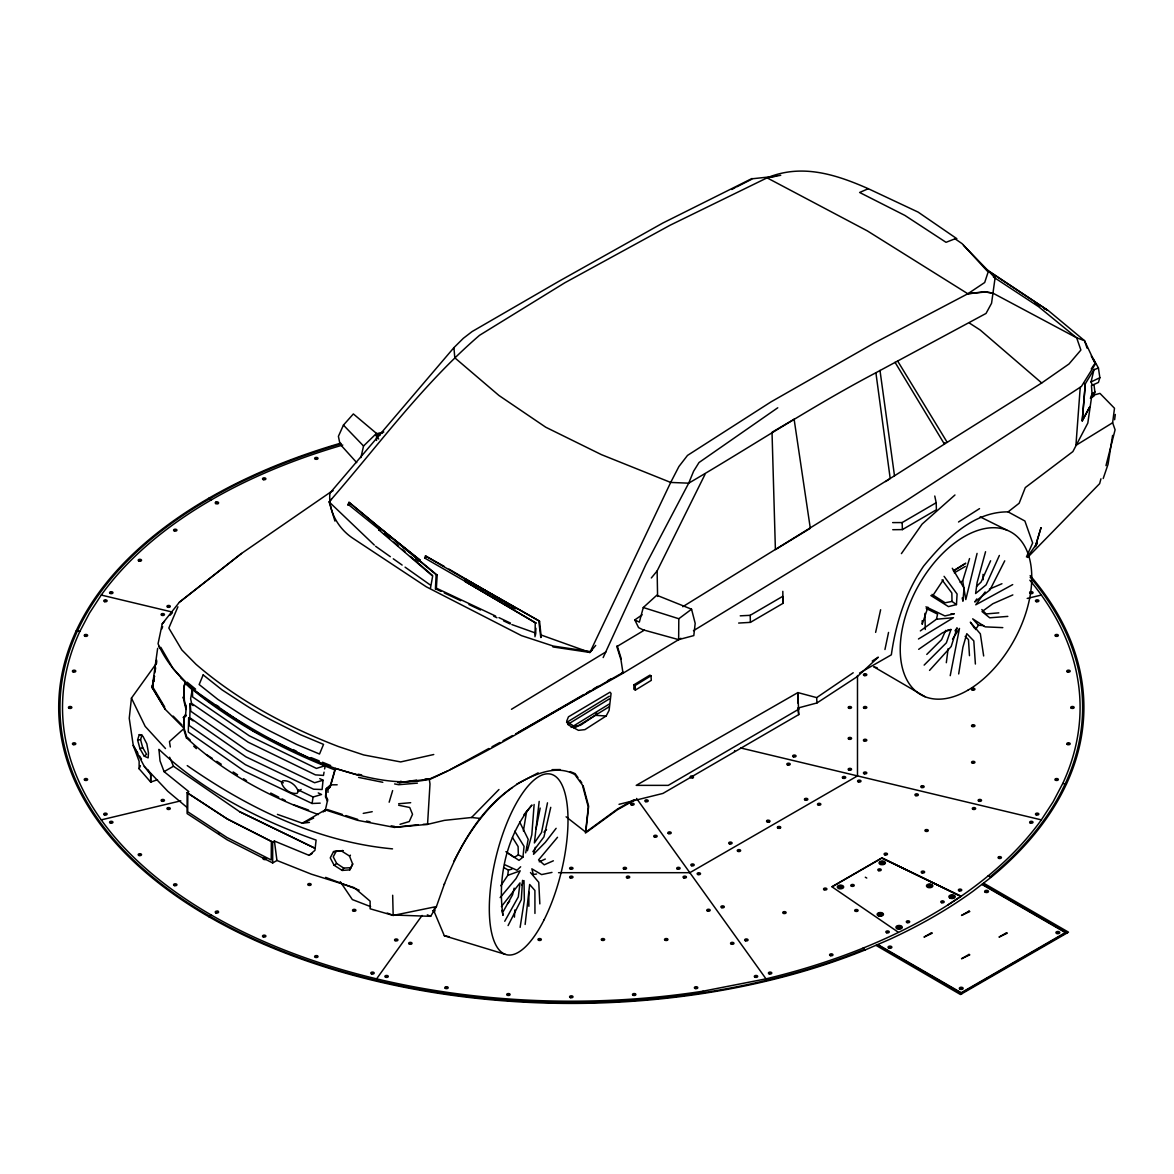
<?xml version="1.0" encoding="UTF-8"?>
<svg xmlns="http://www.w3.org/2000/svg" width="1174" height="1174" viewBox="0 0 1174 1174"><rect width="100%" height="100%" fill="white"/><g stroke="black" fill="none" stroke-linecap="round" stroke-linejoin="round"><path stroke-width="1.5" d="M157.492 779.712L150.698 782.089L139.134 768.779L139.134 761.295L133.264 745.49L129.243 718.268L131.444 698.134L156.67 663.017M150.698 782.075L150.698 774.458L147.939 769.909M528.858 906.284L528.872 892.108M922.206 620.65L922.192 624.319L927.93 607.193M535.006 636.748L535.256 622.734L464.743 581.262L465.506 579.12L539.556 621.178L541.229 637.277M738.651 623.056L750.406 622.367L782.955 603.377L782.823 591.344M797.718 702.933L797.894 692.587L816.678 697.62L853.204 672.761M193.123 720.865L188.691 717.813L188.28 732.004L244.339 771.113L312.079 803.486L320.194 803.148M434.365 908.192L434.263 911.846L444.33 935.766L505.084 954.286M633.975 684.765L633.813 689.182L635.383 690.092L651.291 680.362L650.998 675.754L649.926 675.138L633.975 684.765L635.193 685.469L635.383 690.092M619.021 804.322L662.914 793.433L798.746 714.599L797.894 692.587L636.22 785.362L668.27 785.362L798.951 709.081M435.407 589.289L436.126 574.688L379.745 527.86L378.894 529.958L432.663 576.096L430.476 588.145M691.559 609.203L678.807 618.742L678.645 639.639L693.805 635.589L695.184 623.379L691.559 609.203L656.78 595.247L643.279 607.516L639.346 622.132L634.796 619.916L642.193 614.809M514.417 917.158L514.858 909.982M930.865 595.541L948.445 606.606L956.458 604.581L957.089 594.015L944.072 576.331M436.288 589.363L437.183 575.099L349.016 502.311L347.812 505.216L350.644 504.101M535.505 635.119L535.931 628.295M333.123 490.688L330.026 492.478C327.678 510.69 338.347 528.887 353.359 538.587L426.323 586.824L521.447 635.618L553.262 646.052L590.214 651.57M522.547 880.339L521.285 899.724L508.078 925.582M534.126 804.498L531.807 834.817L527.405 850.724L526.612 847.467M185.536 704.635L186.211 707.863L185.463 716.081L183.892 718.268L183.966 729.979L186.49 738.329M357.747 775.089L335.28 768.427L330.584 784.848L326.255 788.708L325.668 795.341L327.707 799.611L325.066 811.439M153.838 681.639L154.366 676.297M193.167 705.574L190.217 703.534L189.792 717.74L245.894 756.819L313.59 789.207L322.116 789.515L323.055 780.24L319.768 778.641M505.906 851.664L519.011 860.381L522.944 857.137L524.059 846.381L514.77 831.221M539.189 801.402L534.39 842.961L541.522 832.498L547.48 802.825M566.103 816.811L585.782 832.161L588.629 806.215L583.184 785.817M500.799 885.768L507.77 875.364L508.371 870.081L503.705 867.557M156.127 664.543L156.538 661.314L156.039 663.794M525.145 924.452L529.65 884.492L534.904 890.464L534.948 913.431M1105.981 465.623L1115.095 429.787L1112.629 422.743L1114.493 408.258L1099.95 393.378L1093.141 395.286M946.317 662.708L948.137 648.635M1112.6 435.407L1108.065 464.244L1103.208 478.522M1114.625 419.705L1115.3 414.466M963.502 245.307L995.082 277.856L991.56 303.274L986.028 313.443L875.892 372.745C811.689 406.498 751.213 446.648 688.698 483.174L670.692 482.441L601.411 454.632L545.719 427.204L498.95 395.477L454.793 357.791L453.927 347.636L463.348 338.303L472.124 331.552L558.795 281.364L662.694 223.104L752.064 178.492M318.403 814.551C270.724 797.645 224.337 773.006 187.165 738.402L184.127 728.394L165.285 709.375L152.18 687.597L157.639 648.356M520.126 927.372L524.352 900.238L524 880.588L521.872 885.24M312.079 803.486L313.091 797.014L321.544 794.505L318.257 792.92M958.688 673.949L962.9 647.212L966.789 633.681L973.804 640.901L975.389 664.029M523.399 830.987L526.642 811.175M154.821 672.849L155.658 667.845M165.285 709.375L152.224 687.568L154.264 676.151M214.651 704.385L192.36 688.991L190.628 698.735L191.597 703.387L248.169 742.203L315.395 774.869L323.466 775.427L324.053 772.184M324.626 768.941L325.213 765.697L253.276 731.035L217.616 706.425M525.688 852.852L528.183 839.307L519.598 821.815M152.224 687.568L154.469 675.945L152.18 687.597L153.06 684.281M536.019 829.035L540.187 808.079M330.026 492.478L241.55 553.438L179.402 602.203L162.232 623.849L158.064 643.748C168.763 668.652 188.794 686.775 210.205 702.492C249.387 728.335 290.286 752.079 334.561 768.104C365.657 777.731 398.353 786.551 430.858 778.934C497.497 748.234 559.367 708.098 623.35 672.35M884.947 649.53L888.542 632.434M950.221 675.681L959.481 628.442L952.554 639.067M920.343 630.922L936.456 619.226L937.586 614.134L926.271 608.514M875.628 632.375L880.632 609.746M977.076 553.409L965.806 599.576L962.695 580.895L969.548 558.56M360.902 457.625L363.544 446.003L376.472 433.411L353.359 413.938L343.439 425.105L338.406 436.332L340.005 444.11L356.72 462.629M539.38 939.361L539.996 939.875M571.665 877.154L571.034 877.257M627.635 877.095L628.721 877.095L627.664 876.758M684.354 877.095L685.44 877.095L684.398 876.758M732.62 943.382L731.989 943.485M818.792 804.263L819.364 804.073M942.384 902.072L942.839 901.515M1094.902 391.94L1093.963 396.064L1090.397 398.324L1092.04 393.906L1091.453 385.644L1093.963 384.588L1094.902 391.94L1092.04 393.906L1087.814 423.08L1072.889 451.579L1025.298 487.577L1019.149 503.25L1008.099 511.879C972.512 511.571 944.688 540.539 923.615 566.117C905.55 592.43 895.762 623.423 891.345 654.828L859.544 673.054M1068.751 671.308L1067.988 670.868M1057.04 779.565L1055.984 779.404L1057.011 779.859M550.753 807.33L543.958 836.886L532.864 851.649M514.139 888.175L512.598 894.764L503.264 911.464M1098.424 367.976L1099.862 377.69L1098.424 382.445L1092.363 385.175L1091.042 381.961L1093.963 369.781L1098.424 367.976L1093.097 358.363M535.285 847.32L533.524 854.32L545.294 842.36L556.138 828.316M155.804 663.545L156.685 660.14M944.791 442.642L944.41 444.095L894.5 475.793L682.754 606.723M985.558 551.721L977.135 582.451L975.609 593.53L986.116 584.857L999.382 555.434M1100.948 478.831L1099.642 483.644L1027.588 557.459M389.152 802.209L392.63 790.586M1035.351 546.526L1041 527.742L1035.351 546.526L1037.317 543.078L1028.13 555.801M137.607 740.002L139.266 734.645L142.039 734.865L140.572 739.664L142.685 747.574L146.574 754.295L144.241 756.159L139.985 748.733L137.607 740.002L140.572 739.664M160.765 647.27L172.989 668.417L185.316 681.859L183.907 686.423L184.362 700.423L186.211 707.863M947.433 630.115L950.984 629.499L946.376 642.838L924.143 665.1M394.053 915.045L430.667 916.322L436.434 906.563L444.564 883.552M512.965 608.895L424.68 558.032L425.472 555.933L444.242 566.411M161.733 629.044L162.672 626.652M139.134 768.779L140.425 765.653M333.533 851.62L342.94 850.607L333.533 851.62L330.246 857.871L334.12 865.267L342.177 870.433L349.808 869.875L352.67 863.8M444.242 884.433C458.887 847.555 478.845 810.559 512.334 787.534M177.905 606.797L168.836 628.075L181.853 649.956L195.999 664.293C237.676 700.306 287.292 726.882 338.552 746.591L363.691 754.941L400.672 761.926L433.749 754.515M945.657 630.409L941.607 639.639L926.77 654.417M1026.443 556.946L1032.65 542.975L1024.887 521.007L1008.099 511.879M990.621 560.761L981.097 582.025L976.577 586.369M552.939 646.933L589.891 652.451L670.692 482.441L678.939 466.489L687.509 455.409L771.098 401.831L874.146 343.043L967.846 293.764L984.692 282.508L988.141 272.016L962.122 243.678L955.034 238.806L946.024 242.314L904.875 215.414L859.632 192.477L868.305 188.706L918.127 212.112L956.825 238.689L955.034 238.806M651.335 577.96L657.132 570.931L704.958 474.501M1004.739 560.82L989.99 589.891L974.758 601.983L976.783 598.945M349.808 869.875L352.728 864.196L349.47 856.007L341.37 850.886M606.166 715.979L609.101 710.358L611.067 693.452L610.01 692.19L568.451 716.83L566.69 721.174L568.289 724.886L578.474 730.345L584.916 729.626L606.166 715.979L595.291 715.333L580.367 725.341L574.306 726.28M898.33 932.479A508.782 293.749 0 0 1 766.006 978.852L702.977 991.194A508.782 293.749 0 0 1 211.54 915.177A508.782 293.749 0 0 1 101.243 819.878A508.782 293.749 0 0 1 79.847 631.436L89.517 613.048L101.243 595.057A508.782 293.749 0 0 1 211.54 499.757A508.782 293.749 0 0 1 342.764 445.019M336.175 851.253L333.24 856.844L336.689 863.448L343.659 868.085L350.718 867.689M1029.847 580.205A508.782 293.749 0 0 1 1062.749 783.498L1053.078 801.886L1041.353 819.878A508.782 293.749 0 0 1 961.051 896.276L946.332 905.976A508.782 293.749 0 0 1 898.536 932.391L831.882 886.752L881.85 857.915L961.051 896.276M603.157 657.557L645.891 564.518L688.698 483.174L693.599 471.229L699 462.541L777.76 407.774M595.291 715.333L596.686 712.75M504.747 921.267L518.306 896.892L520.009 882.907L501.401 906.577M841.156 887.236L839.836 886.722M882.877 863.139L881.571 862.626M899.856 927.372L898.506 926.917M889.731 947.623C888.102 946.405 892.152 947.066 889.907 947.609M986.703 891.8L986.806 891.037L986.351 891.844M1058.537 932.552L1057.613 932.244M881.601 862.567L883.083 862.787M881.014 914.487L879.502 914.502M898.301 927.284L899.93 927.255M930.366 886.003L928.781 885.959L930.512 885.754M961.711 988.684L961.007 988.024M453.868 861.246C469.512 830.458 489.602 801.666 519.26 782.853C535.579 773.783 556.858 764.509 574.805 774.532L582.407 784.995L588.306 807.096L585.459 833.041L617.348 809.781L634.899 799.934M298.211 791.437L297.095 793.375C290.462 794.27 283.374 789.075 281.511 782.764L282.626 780.827C289.259 779.932 296.347 785.127 298.211 791.437L301.16 789.471M1094.109 369.326L1085.304 383.825L1082.208 420.923L1089.516 407.275L1082.208 420.923L1085.334 383.825L1083.969 383.487M986.63 269.55L1049.145 311.257L1084.527 340.68L1095.459 363.867L1081.371 386.51L905.227 501.313L693.452 630.717M342.177 870.433L343.659 868.085M1091.248 368.959L1094.271 364.351M932.714 595.761L943.25 579.941M901.412 553.614L922.104 524.103L954.961 494.988M975.477 629.558L978.5 625.228L983.768 625.625M954.99 630.82L957.104 627.826L951.204 646.478L929.544 670.398M185.639 714.482L184.069 716.683L184.127 728.394L169.452 741.557L170.318 746.987M111.369 592.899L111.178 592.899M70.499 707.115L69.956 707.658M163.113 614.648L162.1 614.442L163.127 614.883M316.144 458.183L316.144 458.564M216.662 911.904L216.838 912.271M265.383 858.737L264.532 859.03M316.144 956.37L317.009 956.663L316.144 956.164M396.049 939.758L396.577 939.846M376.59 978.852L422.082 915.456M508.313 994.305L508.738 994.407M628.354 877.213L627.929 877.316M788.312 763.981L789.001 764.465M794.079 755.88L795.047 756.041L793.991 755.689M731.901 943.676L732.958 943.324L732.15 943.529M755.821 976.24L756.687 976.533L755.821 976.049M1056.468 635.237L1057.334 635.53L1056.483 635.031M831.471 955.02L830.605 954.932L831.383 954.609M1072.097 707.819L1073.124 707.364L1072.346 707.673M1037.493 814.213L1036.994 813.714M985.133 591.96L975.77 604.815L1012.707 584.593M507.432 903.921L509.677 901.148M540.7 634.87L589.891 652.451L595.688 645.421M523.898 814.756L531.954 805.071C506.919 834.993 497.189 877.095 503.015 915.368L501.973 910.364M500.153 897.596L516.046 878.578L520.185 870.829L507.77 875.364M331.494 499.111L329.131 501.9L334.942 521.08M453.927 347.636L329.703 493.359M589.891 652.451L592.254 649.721M557.518 837.282L538.558 859.926L544.222 864.812L553.365 860.806M162.232 623.849L164.507 621.369M170.186 615.176L172.461 612.696M277.416 814.374L302.364 823.238L325.242 809.855L357.366 820.274L394.317 827.391L427.556 824.368L444.344 820.377L471.537 817.5L498.965 789.5M323.188 811.968L325.242 809.855M543.944 832.19L546.541 829.622M520.654 866.779L517 870.257L504.571 864.636M330.129 787.123L327.957 789.104L327.972 792.377M349.47 856.007L350.424 855.171M187.106 792.641L227.184 818.909L271.355 841.45L271.238 859.984L226.978 837.502L187.708 811.762L187.825 793.213L227.184 818.909L272.676 842.037L274.408 841.039L309.011 855.332L314.94 850.358L316.1 840.085C258.867 819.907 203.351 791.261 158.945 749.364L160.031 760.913L164.096 771.656L188.838 791.643L187.106 792.641L187.106 813.567L227.184 839.821L272.676 862.963L276.947 860.469L311.33 874.16L354.21 887.647L370.118 901.162L370.118 908.779L393.173 915.441L436.434 906.563M340.665 443.17A512.598 295.951 0 0 0 131.312 859.309A512.598 295.951 0 0 0 865.297 949.898L889.173 939.582A520.581 300.544 0 0 0 973.349 890.993L991.208 877.198A512.598 295.951 0 0 0 1066.432 784.056A512.598 295.951 0 0 0 1030.156 575.553M241.55 553.438L179.402 602.203M516.692 784.188L538.162 772.844M111.545 592.841L111.09 592.298M74.006 670.941L74.373 671M168.425 606.21L168.983 606.342M162.584 614.354L163.45 614.648L162.599 614.149M105.337 813.89L105.161 814.257M105.073 814.462L106.13 814.11L105.249 813.714M168.131 808.24L168.807 808.725M309.364 884.257L309.819 884.829M264.018 935.927L264.297 935.898M434.703 910.408L433.499 910.408M410.621 943.485L409.667 943.221L410.695 943.676M864.93 674.522L865.385 674.566M655.532 836.035L655.077 836.592M1031.139 592.488L1032.005 592.782L1031.139 592.298M864.856 740.06L865.825 740.207L864.768 739.869M730.668 843.211L729.7 843.049L730.58 843.446M699.117 873.882L698.163 873.632L699.029 874.116M972.967 725.576L973.936 725.737L972.894 725.385M1068.223 671L1068.663 671.543M1072.801 707.115L1072.258 707.658M865.311 877.213L866.75 878.049M1068.751 743.934L1068.311 743.391M908.265 921.928L907.326 921.663L908.177 922.162M585.782 832.161L617.671 808.901L633.622 799.949M334.12 865.267L336.689 863.448M895.028 362.296L944.41 444.095L1041.72 382.973L1069 363.969L1080.887 350.043L1076.661 337.804L1038.476 306.59L993.395 276.991M918.67 649.325L942.722 632.669L950.984 629.499M885.636 481.545L890.2 478.478L875.892 372.745M953.626 892.856L958.938 895.439L881.865 858.106L832.219 886.766M947.726 905.081L960.89 896.393L958.953 895.454M797.645 708.113L816.943 702.962L857.328 676.576L878.328 657.176L872.238 661.021M424.68 558.032L426.954 556.579M958.527 521.99L979.542 508.621M953.67 570.872L965.762 563.241L953.361 570.769M1112.629 422.743L1075.927 445.357L1080.227 387.332M566.558 722.48L609.306 696.255M568.084 724.211L609.306 698.926M635.193 685.469L650.998 675.754M571.151 727.425L609.071 704.165M574.189 728.247L609.071 706.836M918.464 639.008L953.464 617.7L936.456 619.226M511.468 709.287L606.033 651.834M680.92 638.274L623.027 673.23L515.635 733.853M522.944 857.137L518.336 854.892L514.183 857.387L508.386 853.454M644.321 630.159L616.834 646.595L620.958 659.744L623.027 673.23L621.794 672.555M326.255 788.708L329.278 786.918M892.636 522.606L902.16 522.562L936.177 502.736L934.768 496.03M740.236 615.836L750.186 615.323L782.735 596.333M892.739 529.709L902.395 529.606L936.412 509.765L936.177 502.736M518.791 732.136L583.757 694.553M586.927 692.719L590.096 690.884M593.266 689.05L598.021 686.306M607.53 680.803L610.7 678.968M164.096 771.656L173.473 766.255L239.628 811.718L315.102 848.332M309.011 855.332L312.137 853.527M208.84 916.733L211.54 915.177M215.737 912.741L218.115 911.376M954.301 572.809L965.321 566.44M960.171 582.348L962.695 580.895M876.039 945.393L960.479 994.525L1068.516 932.171L983.68 883.186M961.227 993.219L1066.241 932.596M183.1 717.505L186.27 715.7M449.451 770.012L488.854 748.484M491.994 746.767L499.875 742.467M503.03 740.735L512.48 735.57M731.784 189.498L735.012 187.752M736.612 186.93L752.695 178.727L776.542 176.159M1091.042 381.961L1099.862 377.69M313.649 818.087L302.364 823.238L309.437 822.387M539.233 861.804L545.323 859.045M140.044 560.453L139.178 560.159L140.044 560.644M105.337 600.618C106.335 602.013 105 599.386 105.249 601.22M162.966 800.58L162.599 800.008M139.501 854.32L140.044 854.863M175.366 884.976L175.073 884.961M447.881 770.863L429.273 779.11L398.837 782.706L416.506 780.108M309.657 884.668L309.114 884.125M354.21 910.085L354.577 910.261M865.223 707.673L864.93 707.658M396.739 940.242L395.565 940.051L396.24 939.728M571.489 868.481L571.107 868.481M669.18 833.217L670.222 832.865L669.253 833.026M768.456 821.374L767.591 821.081L768.456 821.58M859.471 781.297L859.28 781.326M678.616 868.481L678.234 868.481M692.719 865.106L691.824 864.915L692.704 865.311M779.257 827.611L778.964 827.626M539.849 939.714L539.306 939.171M508.9 994.804L507.726 994.613L508.591 994.129M979.468 800.037L980.495 800.492L979.82 800.169M666.04 939.332L666.333 939.728M973.877 808.314L974.082 808.314M926.403 830.326L927.269 830.62L926.418 830.121M885.607 853.88L886.473 854.173L885.607 853.674M1056.468 779.316L1057.334 779.609L1056.483 779.125M571.4 997.019L571.107 996.99M852.045 885.71L852.867 885.313M856.286 910.261L856.565 910.863M770.305 973.246L769.924 972.674M959.965 889.833L960.156 889.833M831.632 955.166L830.928 955.166M1012.839 594.91L992.852 603.73L982.036 611.566L989.726 617.803L1007.82 616.394M989.33 589.172L1001.95 583.727M139.985 748.733L142.685 747.574M397.839 782.574L401.082 781.194M864.563 949.296L852.251 954.124A511.321 295.217 0 0 1 128.626 855.23A511.321 295.217 0 0 1 341.238 443.816M325.213 765.697L316.422 768.412L249.196 735.746L192.609 696.93L192.36 688.991M323.055 780.24L314.603 782.75L246.907 750.362L190.804 711.268L190.217 703.534M400.026 824.309L409.242 821.565L412.529 814.301L409.741 807.492L398.646 805.247M508.371 870.081L511.879 869.142M217.029 503.088L216.662 503.03M111.178 592.474L111.618 593.031M73.757 744.125L74.373 743.626M101.243 819.878L180.796 800.844M1027.206 598.432L1041.353 595.057M111.369 822.46L111.178 822.46M849.961 707.673L849.756 707.673M646.36 801.211L646.639 800.609M216.588 911.714L217.601 911.949L216.75 912.447M806.245 799.538L806.039 799.538M669.429 832.659L669.796 832.718M354.122 910.099L354.886 910.422L354.034 909.923M624.964 868.496L624.186 868.188L624.861 868.511M708.494 909.997C709.448 910.833 707.276 909.439 708.847 910.569M825.131 888.821L825.322 889.246M922.823 871.842L923.263 871.944M446.516 987.466L446.707 987.495M746.004 939.596L746.459 940.169M887.544 931.701L887.735 931.73M770.115 972.835L769.44 973.158L770.452 973.407M380.053 435.334L376.59 436.082L378.718 439.032M551.985 872.414L541.596 874.586L531.851 868.819L533.348 874.483L536.562 874.014M956.458 604.581L952.011 601.426L945.129 602.79L932.009 594.411M780.754 175.278L767.077 177.846L670.09 225.232L564.855 282.758L479.52 335.324C422.743 384.147 378.175 445.694 329.131 501.9L374.301 545.029M363.236 813.377L372.217 811.704M868.305 188.706C835.594 174.28 801.71 163.494 767.077 177.846L867.322 230.882L967.846 293.764L984.663 291.71L992.911 293.133L1076.661 337.804L1084.527 340.68L1087.109 348.179M840.012 886.59L841.362 886.869M960.816 988.038L961.08 988.757M394.347 827.362L418.311 824.691M967.846 293.764L985.191 292.003L992.911 293.133M998.839 612.857L986.16 613.929L981.816 609.541M398.646 803.75L410.68 802.708M417.416 783.131L398.72 784.702L394.611 783.939M316.144 457.977L317.024 458.374L316.144 458.77M973.055 761.882L973.936 762.278L972.747 762.557M264.708 858.238L264.708 858.854M999.734 857.343L1000.013 857.416M784.614 912.99L783.733 912.594L784.614 912.403M666.054 939.127L666.935 939.523L666.054 939.919M950.969 613.841L954.33 613.782L944.894 615.924L925.934 606.841M552.118 769.66L560.277 769.557M330.584 784.848L337.173 784.79M558.531 872.693L689.842 872.693L857.49 775.911L857.49 675.52M425.003 779.081L429.273 779.11L429.992 783.924L427.556 824.368L423.198 824.324M464.743 581.262L536.254 623.174L535.256 622.734M1002.801 627.635L985.177 626.857L972.674 618.83L978.5 625.228M217.278 502.531L216.838 503.088M973.231 762.058L972.864 762.337M974.332 808.182L973.275 808.534L974.303 808.416M632.331 804.41L633.109 804.087L632.258 804.586M738.857 850.783L739.635 850.475L738.769 850.768M879.429 870.051L880.207 869.743L879.341 870.227M603.289 939.171L602.247 939.523L603.319 939.464M602.761 939.919L603.04 939.303M695.991 987.906L696.754 987.583L695.903 988.082M386.774 976.049L386.584 976.651M634.004 994.906L634.87 994.407L634.004 994.701M471.537 817.5L479.638 818.366M76.163 630.864L79.847 631.436M1062.749 783.498L1066.432 784.056M392.512 848.861C317.582 841.949 248.213 808.167 187.238 765.595M378.894 529.958L380.127 530.164L348.135 504.336M358.085 774.209L361.651 774.884M366.493 821.081L370.015 821.756M391.147 825.806L394.669 826.481M444.33 935.766L449.393 936.779M358.598 777.393L382.812 782.295M379.745 527.86L420.248 560.277L394.89 540.099M951.938 892.064L952.76 892.255M972.894 689.549L973.936 689.197L972.967 689.358M168.264 606.753L169.291 606.298L168.425 606.591M101.243 595.057L171.962 611.962M740.559 747.941L1041.353 819.878M844.37 777.1L843.343 777.555L844.282 777.291M923.278 871.71L922.25 872.165L923.116 871.871M684.647 877.316L685.352 876.905M570.946 877.448L572.002 877.095L571.107 877.286M85.585 779.859L86.627 779.507L85.746 779.697M372.143 973.407L372.818 972.952M678.645 639.639L642.926 629.778L638.583 627.62L634.796 619.916M877.198 667.786L873.735 666.788L925.068 696.725M465.506 579.12L539.556 621.178M643.279 607.516L678.807 618.742M327.252 809.517L342.47 814.462M345.846 815.548L357.688 819.393M953.493 892.812L881.85 857.915M293.339 804.645L308.571 810.06M511.849 624.568L535.608 633.05M436.126 574.688L437.183 575.099M325.653 877.374L359.215 890.186M370.632 906.636L352.361 899.577L340.269 881.703M387.229 913.064L392.219 914.986M988.082 875.936L991.208 877.198M311.051 757.597L319.225 760.913M322.498 762.234L330.657 765.551M570.153 771.582L575.128 773.651L577.975 777.584M427.321 914.854L430.667 916.322M144.241 756.159L148.144 757.89L148.482 752.93L146.838 743.832L142.979 736.347L139.266 734.645M349.016 502.311L379.496 527.669M436.361 588.174L495.648 616.101M498.95 617.641L510.485 623.071M436.038 589.054L440.969 591.388M444.271 592.943L460.736 600.692M468.969 604.566L480.504 609.996M493.682 616.203L496.984 617.759M503.573 620.855L510.147 623.952M283.36 782.809L245.366 764.656L189.293 725.547L188.691 717.813M298.225 789.911L313.091 797.014M239.628 811.704L315.102 848.303M980.187 516.883L1006.94 530.149M270.739 793.052L278.81 797.205M282.039 798.848L285.267 800.507M293.265 749.599L296.45 751.287M425.472 555.933L515.973 608.763L512.862 606.885M448.952 569.096L501.988 600.354M982.418 884.198L1067.005 933.022M982.022 884.492L1065.346 932.582L961.227 992.705L877.903 944.6M208.84 498.202L211.54 499.757M215.737 502.193L218.115 503.558M690.635 776.366L693.012 777.731M767.077 820.494L769.454 821.873M777.878 826.731L780.255 828.11M1013.279 962.636L1014.483 963.34M568.363 722.846L572.824 725.415M877.404 944.821L961.976 993.659M505.099 602.218L509.751 605.021M215.737 704.767L218.76 706.675M1034.998 302.833L1039.562 305.783M1044.112 308.718L1047.707 310.215L989.755 271.942M969.504 323.129L980.187 330.011L1041.72 382.973M881.146 914.253L879.649 914.605M206.404 754.574L212.347 758.433M216.808 761.324L221.27 764.23M233.156 771.949L237.603 774.84M243.546 778.7L246.525 780.637M375.592 546.262L390.34 556.711M393.275 558.795L402.124 565.061M405.074 567.145L430.139 584.887M384.382 533.598L388.638 537.032M415.581 558.824L418.414 561.113M187.092 682.153L195.603 689.138M862.919 948.166L865.297 949.898M187.209 807.595L167.721 791.217L144.343 766.461L133.264 745.49L137.842 753.121M384.28 533.744L389.797 538.514M393.936 542.094L398.074 545.675M402.212 549.271L404.971 551.648M410.489 556.432L432.575 575.539M180.605 677.647L185.316 681.859M187.488 737.521L190.173 740.002M193.695 746.18L196.381 748.645M965.16 636.367L968.462 639.61L969.475 655.664M188.515 686.056L192.154 689.74M173.15 716.096L181.941 724.974M343.439 425.105L363.544 446.003M165.505 748.557L145.165 726.354L131.444 698.134M530.487 872.531L538.763 882.334L539.835 903.907M144.343 766.461L150.698 774.473L150.698 782.089M942.018 579.853L951.85 593.017L952.011 601.426M579.883 780.196L581.776 782.809M636.572 798.452L766.006 978.852M974.449 628.075L970.326 622.161L980.349 633.828L983.665 655.972M512.495 837.517L518.101 846.527L518.336 854.892M897.582 360.917L947.213 442.363M139.677 756.173L141.526 759.226M152.547 686.687L164.683 706.939M952.29 568.26L964.03 588.057L962.929 601.235L962.21 597.933M158.637 646.096L159.972 648.474M1091.292 356.03L1095.459 363.867M182.821 697.283L184.362 700.423M327.546 801.196L325.506 796.926L326.078 790.293L330.408 786.433L335.074 769.997C281.188 749.115 229.238 721.115 185.184 683.459L183.731 688.008L184.186 702.008L186.035 709.448M702.977 991.194L703.974 993.321M169.628 757.23L173.473 766.255M617.172 645.715L621.281 658.863M797.909 709.742L798.746 714.599M879.986 370.412L894.5 475.793M274.408 841.039L276.947 860.498M538.763 620.929L540.803 637.541M816.678 697.62L816.943 702.962M392.674 895.263L393.173 915.441M902.16 522.562L902.395 529.606M750.186 615.323L750.406 622.367M983.034 574.365L983.152 579.751M924.921 613.371L925.288 629.499M657.132 570.931L657.587 596.436M376.472 433.411L376.561 440.441M782.926 596.803L782.955 603.377M272.676 842.037L272.676 862.963M434.938 911.053A1.688 0.969 0 0 1 432.648 910.701M266.337 858.884A1.688 0.969 0 0 1 264.414 859.588A1.688 0.969 0 0 1 263.035 858.546A1.688 0.969 0 0 1 264.708 857.666M1030.126 591.99A1.702 0.983 0 0 1 1032.929 592.342A1.702 0.983 0 0 1 1031.183 593.662A1.702 0.983 0 0 1 1029.862 592.195M690.972 776.205A1.688 0.969 0 0 1 693.467 776.88A1.688 0.969 0 0 1 691.53 778.01A1.688 0.969 0 0 1 690.371 776.557M1030.185 577.241A511.321 295.217 0 0 1 1065.2 783.865L1061.149 792.127A511.321 295.217 0 0 1 990.166 876.787M375.621 434.732A511.321 295.217 0 0 1 382.519 433.103M376.854 433.632A512.598 295.951 0 0 1 383.781 432.032M734.616 750.656A1.688 0.969 0 0 1 734.454 751.389M219.112 833.643A1.702 0.983 0 0 1 218.32 833.056M73.434 671.058L74.813 671.161L73.434 671.058M85.262 635.31L86.627 635.428L85.32 635.222M85.57 635.369L86.318 635.428L85.57 635.369M174.588 530.061L175.968 530.164L174.588 530.061M110.591 822.138L111.97 822.255L110.591 822.138M263.534 478.713L264.898 478.816L263.534 478.713M263.827 478.757L263.871 478.713M445.841 987.583L447.206 987.686L445.841 987.583M570.623 868.188L572.002 868.29L570.623 868.188M691.457 776.997L692.205 777.041L691.457 776.997M677.75 868.188L679.115 868.29L677.75 868.188M721.922 906.739L723.301 906.842L721.922 906.739M722.23 906.783L722.274 906.724M778.391 827.318L779.756 827.421L778.391 827.318M805.467 799.215L806.846 799.318L805.467 799.215M849.184 707.364L850.563 707.467L849.184 707.364M849.184 738.285L850.563 738.387L849.184 738.285M849.492 738.329L849.521 738.285M864.446 674.61L865.825 674.712L864.446 674.61M849.184 769.205L850.563 769.308L849.184 769.205M849.492 769.249L850.24 769.308L849.492 769.249M858.605 781.004L859.984 781.106L858.605 781.004M864.446 772.859L865.825 772.962L864.446 772.859M864.754 772.903L864.783 772.859M915.955 794.71L917.334 794.813L915.955 794.71M916.263 794.769L917.011 794.813L916.263 794.769M886.869 931.818L888.248 931.921L886.869 931.818M921.795 786.565L923.175 786.683L921.795 786.565M922.104 786.624L922.206 786.521M959.393 889.951L960.758 890.053L959.451 889.848M1036.495 600.721L1037.875 600.824L1036.495 600.721M1036.803 600.765L1036.833 600.721M999.059 857.46L1000.439 857.563L999.059 857.46M1030.655 822.138L1032.019 822.255L1030.655 822.138M1030.963 822.196L1030.992 822.138M203.175 674.889L199.154 684.53L217.894 699.425L238.836 713.058A389.049 224.616 0 0 0 270.093 731.109L296.494 744.36L319.519 754.031L323.54 744.389L300.515 734.719L274.129 721.467A357.483 206.389 0 0 1 242.871 703.417L221.93 689.784L203.175 674.889M951.468 896.334L951.776 897.2L952.892 896.672L951.468 896.334M794.123 419.279L772.022 432.252L775.398 549.593L810.309 528.3L794.123 419.279M931.51 932.758L924.011 937.087L932.273 933.198L931.51 932.758M969.02 911.112L961.521 915.441L969.768 911.538L969.02 911.112M969.02 954.418L961.521 958.747L969.768 954.844L969.02 954.418M1006.529 932.758L999.03 937.087L1007.277 933.198L1006.529 932.758M1030.141 822.93A1.688 0.969 0 0 0 1032.944 822.504A1.688 0.969 0 0 0 1030.889 821.316A1.688 0.969 0 0 0 1030.141 822.93M104.237 814.785A1.688 0.969 0 0 0 107.054 814.36A1.688 0.969 0 0 0 105 813.171A1.688 0.969 0 0 0 104.237 814.785M627.165 877.947A1.702 0.983 0 0 0 629.719 877.095A1.702 0.983 0 0 0 627.165 876.259A1.702 0.983 0 0 0 627.165 877.947M167.779 809.37A1.688 0.969 0 0 0 170.303 808.534A1.688 0.969 0 0 0 167.779 807.697A1.688 0.969 0 0 0 167.779 809.37M721.746 907.693A1.702 0.983 0 0 0 724.299 906.842A1.702 0.983 0 0 0 721.746 905.99A1.702 0.983 0 0 0 721.746 907.693M972.028 726.427A1.702 0.983 0 0 0 974.875 725.987A1.702 0.983 0 0 0 972.791 724.784A1.702 0.983 0 0 0 972.028 726.427M73.272 671.998A1.688 0.969 0 0 0 75.796 671.161A1.688 0.969 0 0 0 73.272 670.31A1.688 0.969 0 0 0 73.272 671.998M110.429 823.091A1.688 0.969 0 0 0 112.953 822.255A1.688 0.969 0 0 0 110.429 821.404A1.688 0.969 0 0 0 110.429 823.091M645.7 801.666A1.688 0.969 0 0 0 648.209 800.815A1.688 0.969 0 0 0 645.7 799.978A1.688 0.969 0 0 0 645.7 801.666M161.939 615.381A1.688 0.969 0 0 0 164.463 614.545A1.688 0.969 0 0 0 161.939 613.694A1.688 0.969 0 0 0 161.939 615.381M818.337 805.1A1.688 0.969 0 0 0 820.846 804.263A1.688 0.969 0 0 0 818.337 803.427A1.688 0.969 0 0 0 818.337 805.1M839.351 888.116A2.289 1.321 0 0 0 842.785 886.972A2.289 1.321 0 0 0 839.351 885.827A2.289 1.321 0 0 0 839.351 888.116M925.758 831.353A1.688 0.969 0 0 0 928.282 830.517A1.688 0.969 0 0 0 925.758 829.68A1.688 0.969 0 0 0 925.758 831.353M897.949 928.443A2.289 1.321 0 0 0 901.383 927.299A2.289 1.321 0 0 0 897.949 926.154A2.289 1.321 0 0 0 897.949 928.443M602.101 940.359A1.688 0.969 0 0 0 604.625 939.523A1.688 0.969 0 0 0 602.101 938.686A1.688 0.969 0 0 0 602.101 940.359M691.677 865.752A1.688 0.969 0 0 0 694.201 864.915A1.688 0.969 0 0 0 691.677 864.079A1.688 0.969 0 0 0 691.677 865.752M353.359 911.156A1.702 0.983 0 0 0 355.913 910.305A1.702 0.983 0 0 0 353.359 909.468A1.702 0.983 0 0 0 353.359 911.156M654.578 837.091A1.702 0.983 0 0 0 657.132 836.24A1.702 0.983 0 0 0 654.578 835.389A1.702 0.983 0 0 0 654.578 837.091M941.651 902.703A1.688 0.969 0 0 0 944.175 901.867A1.688 0.969 0 0 0 941.651 901.016A1.688 0.969 0 0 0 941.651 902.703M216.089 912.902A1.688 0.969 0 0 0 218.613 912.051A1.688 0.969 0 0 0 216.089 911.215A1.688 0.969 0 0 0 216.089 912.902M972.028 689.886A1.702 0.983 0 0 0 974.875 689.446A1.702 0.983 0 0 0 972.791 688.243A1.702 0.983 0 0 0 972.028 689.886M677.237 868.98A1.688 0.969 0 0 0 680.039 868.54A1.688 0.969 0 0 0 677.985 867.351A1.688 0.969 0 0 0 677.237 868.98M843.167 778.303A1.702 0.983 0 0 0 845.72 777.452A1.702 0.983 0 0 0 843.167 776.601A1.702 0.983 0 0 0 843.167 778.303M570.461 869.127A1.688 0.969 0 0 0 572.985 868.29A1.688 0.969 0 0 0 570.461 867.454A1.688 0.969 0 0 0 570.461 869.127M978.969 801.24A1.702 0.983 0 0 0 981.523 800.389A1.702 0.983 0 0 0 978.969 799.538A1.702 0.983 0 0 0 978.969 801.24M215.737 503.558A1.688 0.969 0 0 0 218.555 503.118A1.688 0.969 0 0 0 216.5 501.929A1.688 0.969 0 0 0 215.737 503.558M838.911 888.571A3.184 1.834 0 0 0 843.68 886.972A3.184 1.834 0 0 0 838.911 885.387A3.184 1.834 0 0 0 838.911 888.571M884.947 854.907A1.688 0.969 0 0 0 887.471 854.07A1.688 0.969 0 0 0 884.947 853.234A1.688 0.969 0 0 0 884.947 854.907M698.002 874.571A1.688 0.969 0 0 0 700.526 873.735A1.688 0.969 0 0 0 698.002 872.884A1.688 0.969 0 0 0 698.002 874.571M385.732 977.282A1.702 0.983 0 0 0 388.286 976.43A1.702 0.983 0 0 0 385.732 975.579A1.702 0.983 0 0 0 385.732 977.282M738.108 851.429A1.702 0.983 0 0 0 740.647 850.578A1.702 0.983 0 0 0 738.108 849.727A1.702 0.983 0 0 0 738.108 851.429M731.402 944.175A1.702 0.983 0 0 0 733.955 943.324A1.702 0.983 0 0 0 731.402 942.473A1.702 0.983 0 0 0 731.402 944.175M805.291 800.169A1.702 0.983 0 0 0 807.844 799.318A1.702 0.983 0 0 0 805.291 798.467A1.702 0.983 0 0 0 805.291 800.169M907.164 922.617A1.688 0.969 0 0 0 909.689 921.766A1.688 0.969 0 0 0 907.164 920.93A1.688 0.969 0 0 0 907.164 922.617M570.109 877.785A1.688 0.969 0 0 0 572.927 877.36A1.688 0.969 0 0 0 570.857 876.171A1.688 0.969 0 0 0 570.109 877.785M985.221 892.225A1.908 1.101 0 0 0 988.42 891.726A1.908 1.101 0 0 0 986.087 890.376A1.908 1.101 0 0 0 985.221 892.225M729.553 843.901A1.702 0.983 0 0 0 732.092 843.049A1.702 0.983 0 0 0 729.553 842.198A1.702 0.983 0 0 0 729.553 843.901M864.269 741.058A1.702 0.983 0 0 0 866.823 740.207A1.702 0.983 0 0 0 864.269 739.371A1.702 0.983 0 0 0 864.269 741.058M85.086 636.264A1.702 0.983 0 0 0 87.624 635.428A1.702 0.983 0 0 0 85.086 634.576A1.702 0.983 0 0 0 85.086 636.264M139.016 561.099A1.688 0.969 0 0 0 141.54 560.262A1.688 0.969 0 0 0 139.016 559.426A1.688 0.969 0 0 0 139.016 561.099M570.447 997.651A1.702 0.983 0 0 0 573 996.799A1.702 0.983 0 0 0 570.447 995.948A1.702 0.983 0 0 0 570.447 997.651M263.358 936.969A1.702 0.983 0 0 0 265.896 936.118A1.702 0.983 0 0 0 263.358 935.267A1.702 0.983 0 0 0 263.358 936.969M878.695 915.94A3.184 1.834 0 0 0 883.464 914.355A3.184 1.834 0 0 0 878.695 912.77A3.184 1.834 0 0 0 878.695 915.94M631.245 804.88A1.688 0.969 0 0 0 634.063 804.439A1.688 0.969 0 0 0 631.994 803.251A1.688 0.969 0 0 0 631.245 804.88M783.586 913.431A1.688 0.969 0 0 0 786.11 912.594A1.688 0.969 0 0 0 783.586 911.758A1.688 0.969 0 0 0 783.586 913.431M308.615 885.328A1.702 0.983 0 0 0 311.154 884.477A1.702 0.983 0 0 0 308.615 883.626A1.702 0.983 0 0 0 308.615 885.328M745.505 940.8A1.702 0.983 0 0 0 748.058 939.948A1.702 0.983 0 0 0 745.505 939.097A1.702 0.983 0 0 0 745.505 940.8M668.344 833.555A1.688 0.969 0 0 0 671.146 833.114A1.688 0.969 0 0 0 669.092 831.926A1.688 0.969 0 0 0 668.344 833.555M998.898 858.399A1.688 0.969 0 0 0 1001.422 857.563A1.688 0.969 0 0 0 998.898 856.726A1.688 0.969 0 0 0 998.898 858.399M1056.879 933.535A1.908 1.101 0 0 0 1059.755 932.582A1.908 1.101 0 0 0 1056.879 931.628A1.908 1.101 0 0 0 1056.879 933.535M888.615 948.005A1.908 1.101 0 0 0 891.8 947.506A1.908 1.101 0 0 0 889.466 946.156A1.908 1.101 0 0 0 888.615 948.005M263.358 479.652A1.688 0.969 0 0 0 265.882 478.816A1.688 0.969 0 0 0 263.358 477.979A1.688 0.969 0 0 0 263.358 479.652M174.427 531A1.688 0.969 0 0 0 176.936 530.164A1.688 0.969 0 0 0 174.427 529.327A1.688 0.969 0 0 0 174.427 531M633.344 995.361A1.688 0.969 0 0 0 635.868 994.51A1.688 0.969 0 0 0 633.344 993.674A1.688 0.969 0 0 0 633.344 995.361M767.414 822.035A1.702 0.983 0 0 0 769.968 821.184A1.702 0.983 0 0 0 767.414 820.332A1.702 0.983 0 0 0 767.414 822.035M754.823 977.12A1.688 0.969 0 0 0 757.626 976.68A1.688 0.969 0 0 0 755.572 975.491A1.688 0.969 0 0 0 754.823 977.12M960.273 989.315A1.908 1.101 0 0 0 963.135 988.361A1.908 1.101 0 0 0 960.273 987.407A1.908 1.101 0 0 0 960.273 989.315M507.564 995.361A1.688 0.969 0 0 0 510.088 994.51A1.688 0.969 0 0 0 507.564 993.674A1.688 0.969 0 0 0 507.564 995.361M85.086 780.358A1.702 0.983 0 0 0 87.624 779.507A1.702 0.983 0 0 0 85.086 778.656A1.702 0.983 0 0 0 85.086 780.358M174.427 885.607A1.688 0.969 0 0 0 176.936 884.77A1.688 0.969 0 0 0 174.427 883.919A1.688 0.969 0 0 0 174.427 885.607M878.68 870.682A1.688 0.969 0 0 0 881.204 869.846A1.688 0.969 0 0 0 878.68 868.995A1.688 0.969 0 0 0 878.68 870.682M445.328 988.376A1.688 0.969 0 0 0 448.13 987.936A1.688 0.969 0 0 0 446.076 986.747A1.688 0.969 0 0 0 445.328 988.376M73.272 744.61A1.688 0.969 0 0 0 75.796 743.773A1.688 0.969 0 0 0 73.272 742.937A1.688 0.969 0 0 0 73.272 744.61M110.062 593.384A1.702 0.983 0 0 0 112.909 592.943A1.702 0.983 0 0 0 110.826 591.74A1.702 0.983 0 0 0 110.062 593.384M395.036 940.638A1.702 0.983 0 0 0 397.883 940.198A1.702 0.983 0 0 0 395.799 939.009A1.702 0.983 0 0 0 395.036 940.638M139.016 855.508A1.688 0.969 0 0 0 141.54 854.672A1.688 0.969 0 0 0 139.016 853.836A1.688 0.969 0 0 0 139.016 855.508M315.483 459.21A1.688 0.969 0 0 0 318.007 458.374A1.688 0.969 0 0 0 315.483 457.537A1.688 0.969 0 0 0 315.483 459.21M167.779 607.237A1.688 0.969 0 0 0 170.303 606.4A1.688 0.969 0 0 0 167.779 605.564A1.688 0.969 0 0 0 167.779 607.237M880.603 863.815A2.289 1.321 0 0 0 884.433 863.228A2.289 1.321 0 0 0 881.63 861.613A2.289 1.321 0 0 0 880.603 863.815M371.644 973.906A1.702 0.983 0 0 0 374.183 973.055A1.702 0.983 0 0 0 371.644 972.204A1.702 0.983 0 0 0 371.644 973.906M695.228 988.537A1.702 0.983 0 0 0 697.782 987.686A1.702 0.983 0 0 0 695.228 986.835A1.702 0.983 0 0 0 695.228 988.537M787.651 765.022A1.702 0.983 0 0 0 790.205 764.171A1.702 0.983 0 0 0 787.651 763.335A1.702 0.983 0 0 0 787.651 765.022M880.632 864.475A3.184 1.834 0 0 0 885.401 862.89A3.184 1.834 0 0 0 880.632 861.29A3.184 1.834 0 0 0 880.632 864.475M864.284 675.564A1.688 0.969 0 0 0 866.808 674.712A1.688 0.969 0 0 0 864.284 673.876A1.688 0.969 0 0 0 864.284 675.564M538.807 940.374A1.702 0.983 0 0 0 541.346 939.523A1.702 0.983 0 0 0 538.807 938.672A1.702 0.983 0 0 0 538.807 940.374M707.306 910.892A1.688 0.969 0 0 0 710.123 910.466A1.688 0.969 0 0 0 708.069 909.278A1.688 0.969 0 0 0 707.306 910.892M851.355 886.106A1.688 0.969 0 0 0 854.173 885.666A1.688 0.969 0 0 0 852.104 884.477A1.688 0.969 0 0 0 851.355 886.106M928.062 887.456A3.184 1.834 0 0 0 932.831 885.856A3.184 1.834 0 0 0 928.062 884.271A3.184 1.834 0 0 0 928.062 887.456M928.032 886.796A2.289 1.321 0 0 0 931.863 886.209A2.289 1.321 0 0 0 929.06 884.58A2.289 1.321 0 0 0 928.032 886.796M878.666 915.294A2.289 1.321 0 0 0 882.496 914.693A2.289 1.321 0 0 0 879.693 913.079A2.289 1.321 0 0 0 878.666 915.294M950.441 897.655A2.289 1.321 0 0 0 954.271 897.053A2.289 1.321 0 0 0 951.468 895.439A2.289 1.321 0 0 0 950.441 897.655M921.634 787.519A1.688 0.969 0 0 0 924.143 786.683A1.688 0.969 0 0 0 921.634 785.832A1.688 0.969 0 0 0 921.634 787.519M864.284 773.798A1.688 0.969 0 0 0 866.808 772.962A1.688 0.969 0 0 0 864.284 772.125A1.688 0.969 0 0 0 864.284 773.798M409.506 944.16A1.688 0.969 0 0 0 412.03 943.324A1.688 0.969 0 0 0 409.506 942.487A1.688 0.969 0 0 0 409.506 944.16M104.589 601.66A1.688 0.969 0 0 0 107.113 600.824A1.688 0.969 0 0 0 104.589 599.987A1.688 0.969 0 0 0 104.589 601.66M858.429 781.957A1.702 0.983 0 0 0 860.982 781.106A1.702 0.983 0 0 0 858.429 780.255A1.702 0.983 0 0 0 858.429 781.957M864.284 708.304A1.688 0.969 0 0 0 866.808 707.467A1.688 0.969 0 0 0 864.284 706.631A1.688 0.969 0 0 0 864.284 708.304M69.295 708.318A1.702 0.983 0 0 0 71.849 707.467A1.702 0.983 0 0 0 69.295 706.616A1.702 0.983 0 0 0 69.295 708.318M778.215 828.257A1.688 0.969 0 0 0 780.739 827.421A1.688 0.969 0 0 0 778.215 826.569A1.688 0.969 0 0 0 778.215 828.257M161.939 801.226A1.688 0.969 0 0 0 164.463 800.389A1.688 0.969 0 0 0 161.939 799.553A1.688 0.969 0 0 0 161.939 801.226M315.483 957.397A1.688 0.969 0 0 0 318.007 956.561A1.688 0.969 0 0 0 315.483 955.709A1.688 0.969 0 0 0 315.483 957.397M915.779 795.664A1.702 0.983 0 0 0 918.332 794.813A1.702 0.983 0 0 0 915.779 793.962A1.702 0.983 0 0 0 915.779 795.664M624.025 869.127A1.688 0.969 0 0 0 626.534 868.29A1.688 0.969 0 0 0 624.025 867.454A1.688 0.969 0 0 0 624.025 869.127M973.143 809.37A1.688 0.969 0 0 0 975.653 808.534A1.688 0.969 0 0 0 973.143 807.697A1.688 0.969 0 0 0 973.143 809.37M972.395 763.115A1.688 0.969 0 0 0 974.919 762.278A1.688 0.969 0 0 0 972.395 761.442A1.688 0.969 0 0 0 972.395 763.115M896.848 928.59A3.184 1.834 0 0 0 902.16 927.768A3.184 1.834 0 0 0 898.271 925.523A3.184 1.834 0 0 0 896.848 928.59M793.492 756.892A1.702 0.983 0 0 0 796.045 756.041A1.702 0.983 0 0 0 793.492 755.19A1.702 0.983 0 0 0 793.492 756.892M848.67 769.997A1.688 0.969 0 0 0 851.488 769.557A1.688 0.969 0 0 0 849.418 768.368A1.688 0.969 0 0 0 848.67 769.997M949.81 898.022A3.184 1.834 0 0 0 955.122 897.185A3.184 1.834 0 0 0 951.234 894.94A3.184 1.834 0 0 0 949.81 898.022M1067.283 671.851A1.702 0.983 0 0 0 1070.13 671.411A1.702 0.983 0 0 0 1068.046 670.207A1.702 0.983 0 0 0 1067.283 671.851M1055.822 636.264A1.688 0.969 0 0 0 1058.346 635.428A1.688 0.969 0 0 0 1055.822 634.576A1.688 0.969 0 0 0 1055.822 636.264M959.217 890.89A1.688 0.969 0 0 0 961.741 890.053A1.688 0.969 0 0 0 959.217 889.217A1.688 0.969 0 0 0 959.217 890.89M849.022 708.304A1.688 0.969 0 0 0 851.532 707.467A1.688 0.969 0 0 0 849.022 706.631A1.688 0.969 0 0 0 849.022 708.304M824.045 889.731A1.688 0.969 0 0 0 826.848 889.29A1.688 0.969 0 0 0 824.794 888.102A1.688 0.969 0 0 0 824.045 889.731M886.693 932.772A1.702 0.983 0 0 0 889.246 931.921A1.702 0.983 0 0 0 886.693 931.07A1.702 0.983 0 0 0 886.693 932.772M1036.334 814.947A1.688 0.969 0 0 0 1038.843 814.11A1.688 0.969 0 0 0 1036.334 813.259A1.688 0.969 0 0 0 1036.334 814.947M1067.283 744.463A1.702 0.983 0 0 0 1070.13 744.023A1.702 0.983 0 0 0 1068.046 742.834A1.702 0.983 0 0 0 1067.283 744.463M1071.246 708.157A1.702 0.983 0 0 0 1074.093 707.717A1.702 0.983 0 0 0 1072.009 706.513A1.702 0.983 0 0 0 1071.246 708.157M922.074 872.913A1.702 0.983 0 0 0 924.628 872.062A1.702 0.983 0 0 0 922.074 871.211A1.702 0.983 0 0 0 922.074 872.913M1055.47 780.196A1.688 0.969 0 0 0 1058.288 779.756A1.688 0.969 0 0 0 1056.233 778.567A1.688 0.969 0 0 0 1055.47 780.196M830.444 955.665A1.688 0.969 0 0 0 832.968 954.829A1.688 0.969 0 0 0 830.444 953.978A1.688 0.969 0 0 0 830.444 955.665M665.379 940.374A1.702 0.983 0 0 0 667.933 939.523A1.702 0.983 0 0 0 665.379 938.672A1.702 0.983 0 0 0 665.379 940.374M769.264 973.906A1.688 0.969 0 0 0 771.788 973.055A1.688 0.969 0 0 0 769.264 972.219A1.688 0.969 0 0 0 769.264 973.906M855.538 911.332A1.702 0.983 0 0 0 858.091 910.481A1.702 0.983 0 0 0 855.538 909.63A1.702 0.983 0 0 0 855.538 911.332M1036.319 601.675A1.702 0.983 0 0 0 1038.873 600.824A1.702 0.983 0 0 0 1036.319 599.973A1.702 0.983 0 0 0 1036.319 601.675M849.007 739.238A1.702 0.983 0 0 0 851.561 738.387A1.702 0.983 0 0 0 849.007 737.536A1.702 0.983 0 0 0 849.007 739.238M683.899 877.947A1.688 0.969 0 0 0 686.423 877.095A1.688 0.969 0 0 0 683.899 876.259A1.688 0.969 0 0 0 683.899 877.947M967.714 690.312A92.966 55.061 -61.3 0 0 1022.07 542.124A92.966 55.061 -61.3 0 0 908.206 607.868A92.966 55.061 -61.3 0 0 967.714 690.312M544.164 919.653A92.966 33.474 -76.2 0 0 552.22 774.576A92.966 33.474 -76.2 0 0 489.587 899.064A92.966 33.474 -76.2 0 0 544.164 919.653"/></g></svg>
